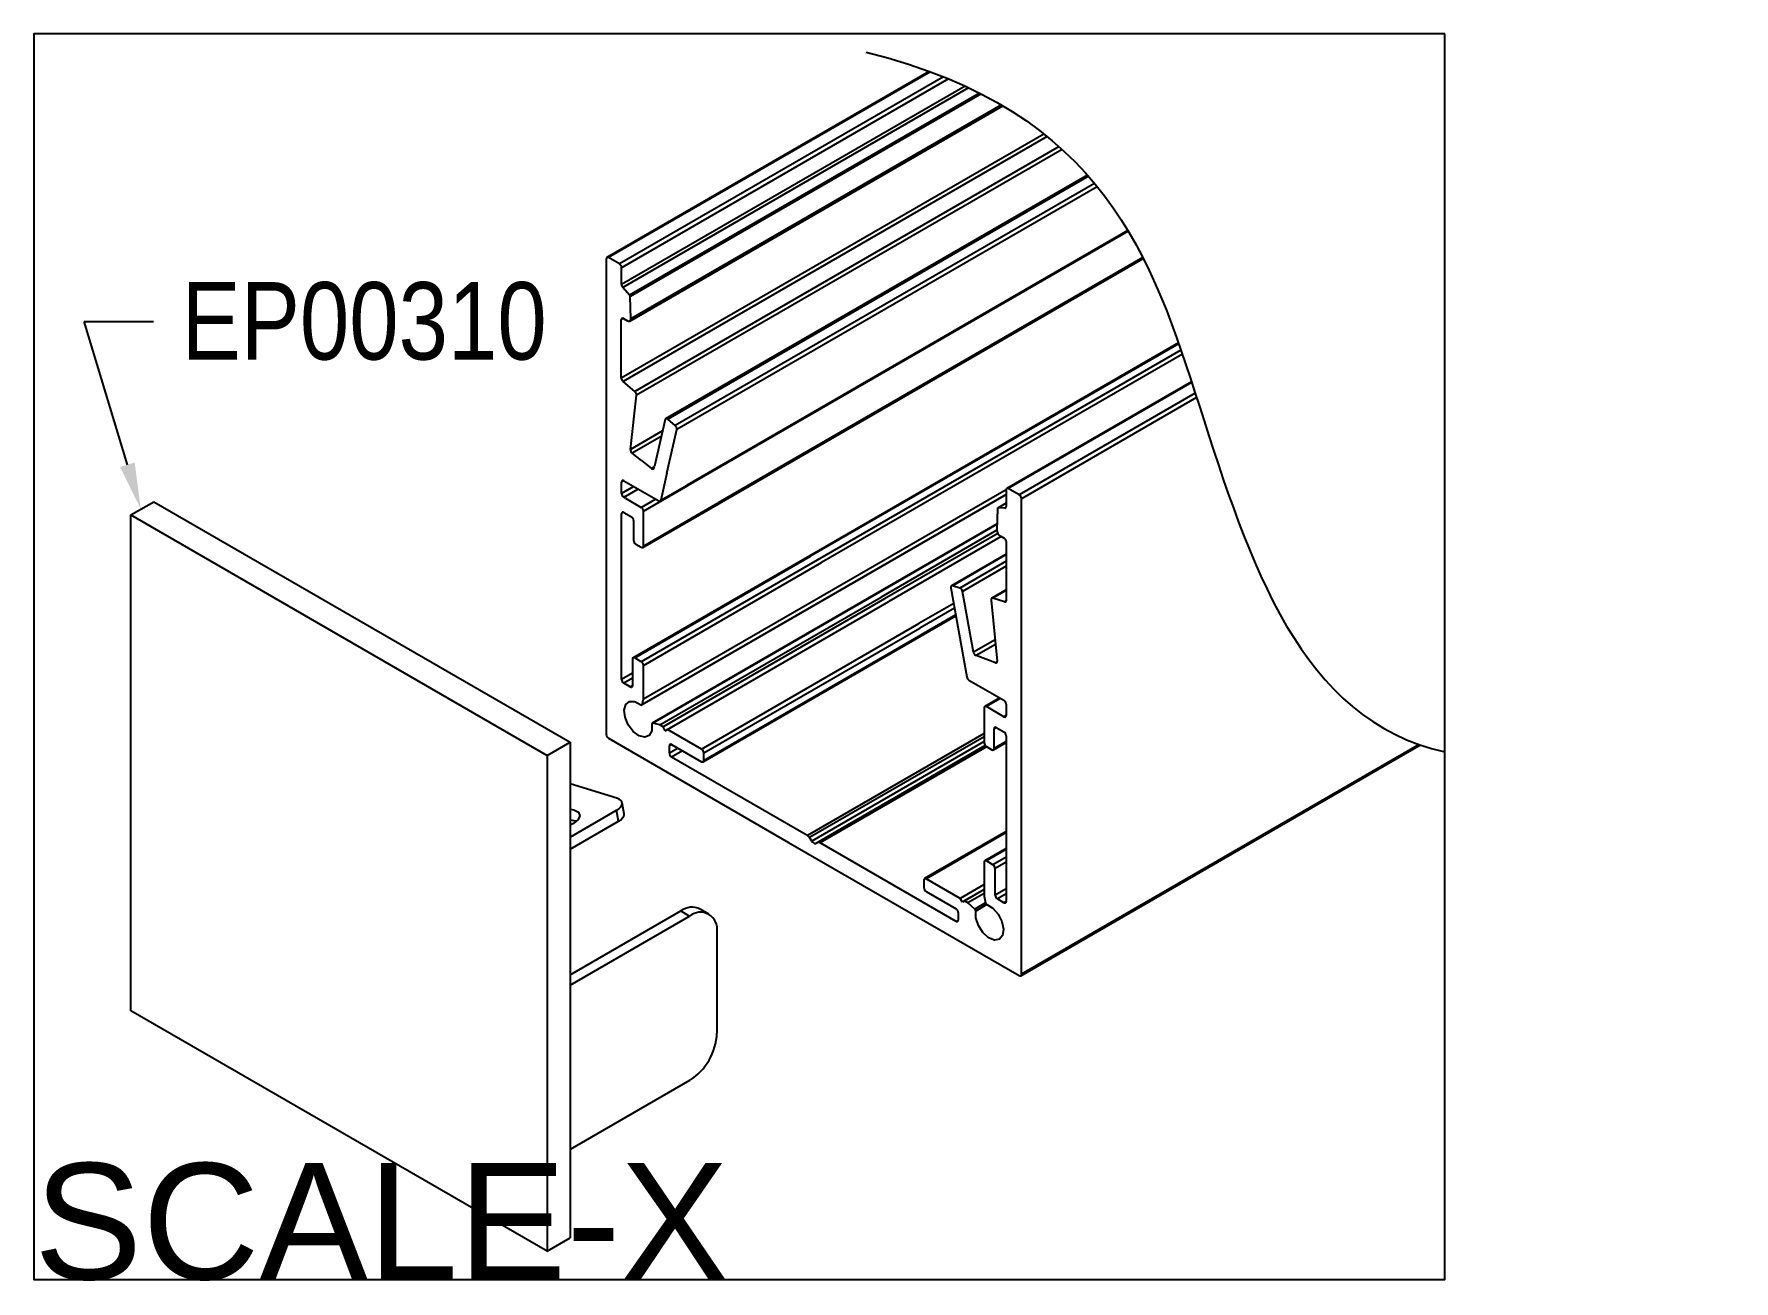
# Model space of a CAD drawing. Extents: x 0 to 5.49, y -4.02 to 0.
import ezdxf
from ezdxf import colors
from ezdxf.entities.mleader import LeaderData, LeaderLine
from ezdxf.math import Vec2, Vec3

# ---------------------------------------------------------------- set-up
doc = ezdxf.new("R2010")
doc.units = 0
doc.header["$LTSCALE"] = 0.5
doc.header["$MEASUREMENT"] = 0
for name, color, linetype in [('Dimension', 10, 'CONTINUOUS'), ('End Cap', 92, 'CONTINUOUS'), ('FAB DWG', 221, 'CONTINUOUS'), ('Housing', 150, 'CONTINUOUS')]:
    doc.layers.add(name, color=color, linetype=linetype)
doc.layers.add('Text-Unprinted', color=131, linetype='CONTINUOUS', plot=False)
doc.styles.add('LSAD_Standard', font='arial.ttf')
doc.styles.get("Standard").update_dxf_attribs({"font": 'arial.ttf'})

msp = doc.modelspace()

# ---------------------------------------------------------------- linework, layer by layer
at = {"layer": 'Dimension', "transparency": 16777216}
msp.add_open_spline([(2.6849, -0.0588), (3.4552, -0.2486), (3.77, -1.2316), (4.0848, -2.2145), (4.5527, -2.3165)], degree=3, knots=[0.144615, 0.144615, 0.144615, 0.144615, 1, 1.90957, 1.90957, 1.90957, 1.90957], dxfattribs=at)
at = {"layer": 'End Cap', "linetype": 'Continuous', "lineweight": 25, "transparency": 16777216}
for p, q in [((0.3126, -1.5522), (0.3866, -1.5095)), ((0.3866, -1.5095), (1.7301, -2.2855)), ((0.3126, -1.5522), (1.6561, -2.3282)), ((0.3126, -3.1523), (0.3126, -1.5522)), ((1.6561, -2.3282), (1.7301, -2.2855)), ((1.7301, -2.2855), (1.7301, -3.8855)), ((1.6561, -2.3282), (1.6561, -3.9282)), ((1.8805, -2.4663), (1.7301, -2.4195)), ((1.7301, -2.5915), (1.8794, -2.5053)), ((1.8857, -2.5408), (1.8794, -2.5053)), ((1.9042, -2.5163), (1.8978, -2.4808)), ((1.7301, -2.6306), (1.8857, -2.5408)), ((1.7301, -3.0365), (2.0872, -2.8302)), ((1.7301, -3.0691), (2.1154, -2.8466)), ((2.0872, -2.8302), (2.1154, -2.8466)), ((2.178, -2.8404), (2.1497, -2.824)), ((2.2038, -2.8976), (2.2038, -3.2241)), ((1.6561, -3.9282), (0.3126, -3.1523)), ((2.1154, -3.3772), (1.7301, -3.5998)), ((1.6561, -3.9282), (1.7301, -3.8855))]:
    msp.add_line(p, q, dxfattribs=at)
at = {"layer": 'End Cap', "linetype": 'Continuous', "lineweight": 25, "transparency": 16777216, "flags": 128}
for points in [[(1.8794, -2.5053), (1.8871, -2.5), (1.893, -2.4945), (1.8966, -2.4888), (1.898, -2.4833), (1.897, -2.4781), (1.8936, -2.4734), (1.888, -2.4694), (1.8805, -2.4663)], [(1.7301, -2.5012), (1.742, -2.5038), (1.7567, -2.5118), (1.7616, -2.5228), (1.756, -2.5354), (1.7407, -2.5474), (1.7301, -2.5528)], [(1.8857, -2.5408), (1.8935, -2.5355), (1.8993, -2.53), (1.903, -2.5243), (1.9043, -2.5188), (1.9042, -2.5163)], [(1.7301, -2.536), (1.7483, -2.5393), (1.7511, -2.5402)]]:
    msp.add_lwpolyline(points, dxfattribs=at)
at = {"layer": 'End Cap', "linetype": 'Continuous', "lineweight": 25, "transparency": 16777216}
for centre, radius, start, end in [((2.1235, -2.8779), 0.0599, 64.0567, 127.27), ((2.15, -2.8888), 0.0546, 350.7977, 129.2376), ((2.0119, -3.2153), 0.1921, 302.6115, 357.3885)]:
    msp.add_arc(centre, radius, start, end, dxfattribs=at)
at = {"layer": 'Housing', "linetype": 'Continuous', "lineweight": 25, "transparency": 16777216}
for p, q in [((2.8887, -0.1205), (1.8484, -0.7213)), ((2.8923, -0.1219), (1.8534, -0.7218)), ((2.9346, -0.1382), (1.8888, -0.7422)), ((2.9512, -0.145), (1.8959, -0.7545)), ((3.0041, -0.1681), (1.8959, -0.8082)), ((3.0156, -0.1735), (1.8999, -0.8179)), ((3.0509, -0.1907), (1.9219, -0.8428)), ((3.0563, -0.1935), (1.9239, -0.8475)), ((1.9226, -0.9264), (3.1256, -0.2316)), ((3.1213, -0.229), (1.9257, -0.9195)), ((3.2589, -0.3228), (1.8951, -1.1105)), ((3.2693, -0.3311), (1.9006, -1.1216)), ((3.3074, -0.3635), (1.9389, -1.1539)), ((3.3177, -0.3728), (1.9443, -1.166)), ((3.3992, -0.4555), (2.0381, -1.2416)), ((3.4024, -0.4591), (2.0447, -1.2432)), ((3.422, -0.482), (2.0688, -1.2636)), ((3.4309, -0.4928), (2.0741, -1.2764)), ((3.5296, -0.6343), (2.1078, -1.4555)), ((2.1093, -1.4564), (3.5304, -0.6356)), ((3.5309, -0.6364), (2.1102, -1.4569)), ((1.8464, -0.7259), (1.8464, -1.5968)), ((1.8888, -0.7422), (1.8534, -0.7218)), ((1.8959, -0.8082), (1.8959, -0.7545)), ((3.578, -0.7218), (2.2077, -1.5132)), ((2.2106, -1.5149), (3.5793, -0.7244)), ((1.9219, -0.8428), (1.8999, -0.8179)), ((1.9257, -0.9195), (1.9239, -0.8475)), ((1.9022, -0.9182), (1.8951, -0.9222)), ((1.8951, -1.1105), (1.8951, -0.9222)), ((1.9022, -0.9182), (1.9151, -0.9256)), ((3.6927, -0.9967), (2.503, -1.6838)), ((3.6937, -0.9995), (2.5059, -1.6855)), ((3.7008, -1.0199), (2.5271, -1.6977)), ((3.7054, -1.0335), (2.5413, -1.7059)), ((1.9389, -1.1539), (1.9006, -1.1216)), ((3.7349, -1.1222), (3.1388, -1.4665)), ((3.7358, -1.1251), (3.1438, -1.467)), ((1.9245, -1.3404), (1.9443, -1.166)), ((3.747, -1.1595), (3.1791, -1.4875)), ((3.7514, -1.1733), (3.1862, -1.4997)), ((2.0362, -1.2444), (2.0023, -1.3946)), ((2.0688, -1.2636), (2.0447, -1.2432)), ((2.0281, -1.2806), (1.9245, -1.3404)), ((2.024, -1.2987), (1.9303, -1.3528)), ((2.0423, -1.4177), (2.0741, -1.2764)), ((1.9605, -1.3764), (1.9303, -1.3528)), ((1.9605, -1.3764), (1.993, -1.4017)), ((2.0019, -1.3966), (1.993, -1.4017)), ((2.0011, -1.4002), (2.0023, -1.3946)), ((2.0423, -1.4177), (2.0226, -1.5047)), ((1.9029, -1.4419), (1.8959, -1.4459)), ((1.8959, -1.4827), (1.8959, -1.4459)), ((1.9139, -1.4722), (1.8959, -1.4827)), ((1.9029, -1.4419), (1.9187, -1.451)), ((1.9097, -1.491), (1.9489, -1.4684)), ((1.9139, -1.4722), (1.9347, -1.4602)), ((1.9187, -1.451), (2.0157, -1.507)), ((1.9666, -1.5398), (2.1102, -1.4569)), ((2.0207, -1.5075), (2.1093, -1.4564)), ((2.0226, -1.5047), (2.1078, -1.4555)), ((3.1367, -1.4713), (2.6359, -1.7605)), ((3.1367, -1.4711), (3.1367, -1.5248)), ((3.1791, -1.4875), (3.1438, -1.467)), ((1.9097, -1.491), (1.9029, -1.4949)), ((1.9081, -1.4979), (1.9029, -1.4949)), ((1.9081, -1.4979), (1.9595, -1.5276)), ((1.9595, -1.5276), (2.0054, -1.5011)), ((1.9645, -1.6571), (2.2106, -1.5149)), ((1.9666, -1.6525), (2.2077, -1.5132)), ((3.1367, -1.4857), (2.6484, -1.7677)), ((2.649, -1.7681), (3.1367, -1.4865)), ((3.1087, -1.5318), (3.1068, -1.6017)), ((3.1367, -1.5141), (3.1097, -1.5297)), ((3.1367, -1.5144), (3.1107, -1.5294)), ((3.1327, -1.5299), (3.1107, -1.5294)), ((3.136, -1.528), (3.1327, -1.5299)), ((3.1862, -3.0345), (3.1862, -1.4997)), ((1.897, -1.5473), (1.8959, -1.548)), ((1.8959, -1.5523), (1.8959, -1.548)), ((1.8959, -2.0827), (1.8959, -1.5523)), ((1.9029, -1.5439), (1.9277, -1.5582)), ((1.9348, -1.5704), (1.9348, -1.6341)), ((1.9666, -1.6525), (1.9666, -1.5398)), ((3.1074, -1.5813), (2.7165, -1.8071)), ((3.1074, -1.5821), (2.7172, -1.8075)), ((1.8464, -1.5968), (1.8464, -2.2607)), ((3.1068, -1.6017), (2.7339, -1.8171)), ((3.11, -1.6122), (2.7446, -1.8233)), ((3.1211, -1.6222), (2.7587, -1.8315)), ((3.1211, -1.6222), (2.7587, -1.8315)), ((3.1174, -1.62), (3.1304, -1.6275)), ((3.1374, -1.6397), (3.1374, -1.828)), ((2.503, -1.6838), (1.9333, -2.0128)), ((1.9383, -2.0133), (2.5059, -1.6855)), ((1.9418, -1.6464), (1.9595, -1.6566)), ((2.5271, -1.6977), (1.9595, -2.0256)), ((3.1374, -1.6783), (2.9603, -1.7806)), ((3.1374, -1.6801), (2.9637, -1.7804)), ((1.9666, -2.0378), (2.5413, -1.7059)), ((3.1374, -1.7015), (2.9878, -1.7879)), ((3.1374, -1.7174), (2.9963, -1.7989)), ((2.649, -1.7681), (1.9611, -2.1654)), ((1.962, -2.1641), (2.6484, -1.7677)), ((2.6359, -1.7605), (1.9666, -2.1471)), ((2.7165, -1.8071), (1.9948, -2.2239)), ((2.7172, -1.8075), (1.9964, -2.2237)), ((2.9584, -1.7871), (3.0099, -2.0749)), ((2.9878, -1.7879), (2.9637, -1.7804)), ((3.0315, -1.9953), (2.9963, -1.7989)), ((3.1374, -1.7938), (3.0902, -1.8211)), ((3.1374, -1.7956), (3.0937, -1.8209)), ((2.0192, -2.2299), (2.7339, -1.8171)), ((2.7446, -1.8233), (2.0299, -2.236)), ((2.037, -2.2483), (2.7587, -1.8315)), ((2.9675, -1.8377), (2.8556, -1.9023)), ((2.9701, -1.8525), (2.8582, -1.9171)), ((3.0882, -1.8267), (3.1081, -2.024)), ((3.132, -1.8328), (3.0937, -1.8209)), ((3.1373, -1.8297), (3.132, -1.8328)), ((2.1538, -2.3076), (2.8556, -1.9023)), ((2.1609, -2.3199), (2.8582, -1.9171)), ((2.9741, -1.8747), (2.8622, -1.9393)), ((2.8628, -1.9424), (2.9746, -1.8777)), ((2.1588, -2.3489), (2.8628, -1.9424)), ((2.1609, -2.3443), (2.8622, -1.9393)), ((3.1011, -1.9551), (3.0315, -1.9953)), ((3.1026, -1.9699), (3.0396, -2.0062)), ((1.9312, -2.0174), (1.9312, -2.1031)), ((1.9595, -2.0256), (1.9383, -2.0133)), ((3.1023, -2.0297), (3.0396, -2.0062)), ((3.108, -2.0264), (3.1023, -2.0297)), ((1.9312, -2.0623), (1.8959, -2.0827)), ((1.9312, -2.0786), (1.9029, -2.0949)), ((1.9666, -2.1471), (1.9666, -2.0378)), ((1.9241, -2.1072), (1.9029, -2.0949)), ((1.9312, -2.1031), (1.9241, -2.1072)), ((3.0168, -2.0852), (3.1296, -2.1503)), ((1.962, -2.1641), (1.9666, -2.1471)), ((3.066, -2.1748), (3.066, -2.2875)), ((3.1161, -2.1425), (3.0681, -2.1702)), ((3.119, -2.1442), (3.0731, -2.1707)), ((3.1296, -2.2034), (3.0731, -2.1707)), ((3.1367, -2.1626), (3.1367, -2.1993)), ((2.0192, -2.2299), (1.9964, -2.2237)), ((2.0299, -2.236), (2.0192, -2.2299)), ((2.037, -2.2483), (2.0299, -2.236)), ((2.0441, -2.2442), (2.037, -2.2483)), ((2.1538, -2.3076), (2.0441, -2.2442)), ((3.1049, -2.2381), (3.0978, -2.2422)), ((3.0978, -2.3058), (3.0978, -2.2422)), ((3.1049, -2.2381), (3.1296, -2.2524)), ((3.1367, -2.1993), (3.1296, -2.2034)), ((1.8534, -2.2729), (2.435, -2.6088)), ((2.0575, -2.2928), (2.0504, -2.2969)), ((2.0504, -2.3214), (2.0504, -2.2969)), ((2.0575, -2.2928), (2.1538, -2.3484)), ((3.066, -2.2572), (2.4956, -2.5866)), ((3.066, -2.2679), (2.5024, -2.5934)), ((3.066, -2.2829), (2.5095, -2.6044)), ((3.0696, -2.2966), (2.5231, -2.6122)), ((3.0703, -2.2975), (2.5302, -2.6095)), ((3.0741, -2.3003), (2.537, -2.6106)), ((3.0731, -2.2997), (3.0907, -2.3099)), ((3.0957, -2.3104), (3.1367, -2.2868)), ((3.1367, -2.2834), (3.0978, -2.3058)), ((3.1367, -2.2646), (3.1367, -2.7993)), ((3.1841, -3.0391), (4.4733, -2.2945)), ((4.4697, -2.2932), (3.1862, -3.0345)), ((2.0787, -2.305), (2.0504, -2.3214)), ((2.0928, -2.3132), (2.0575, -2.3336)), ((2.4845, -2.5802), (2.0575, -2.3336)), ((2.1609, -2.3443), (2.1609, -2.3199)), ((3.1367, -2.5739), (2.8737, -2.7258)), ((3.1367, -2.5773), (2.8787, -2.7263)), ((2.435, -2.6088), (3.1791, -3.0386)), ((2.9751, -2.8636), (2.537, -2.6106)), ((3.1367, -2.6285), (3.0681, -2.6682)), ((3.1367, -2.6319), (3.0731, -2.6687)), ((3.066, -2.6728), (3.066, -2.7821)), ((3.0943, -2.6809), (3.0731, -2.6687)), ((3.1367, -2.6564), (3.0943, -2.6809)), ((3.1367, -2.6728), (3.1013, -2.6932)), ((2.8717, -2.7304), (2.8717, -2.7549)), ((2.9885, -2.7897), (2.8787, -2.7263)), ((3.1013, -2.7789), (3.1013, -2.6932)), ((2.8787, -2.7671), (2.9751, -2.8228)), ((3.066, -2.7449), (2.9885, -2.7897)), ((2.9956, -2.8019), (2.9885, -2.7897)), ((3.066, -2.7613), (2.9956, -2.8019)), ((3.066, -2.7613), (3.0026, -2.7979)), ((3.066, -2.7737), (3.0134, -2.8041)), ((3.066, -2.7821), (3.0705, -2.8044)), ((3.1367, -2.7585), (3.1013, -2.7789)), ((3.1367, -2.7748), (3.1084, -2.7912)), ((3.1296, -2.8034), (3.1084, -2.7912)), ((2.9822, -2.835), (2.9822, -2.8595)), ((3.0026, -2.7979), (2.9956, -2.8019)), ((3.0134, -2.8041), (3.0026, -2.7979)), ((3.0361, -2.8242), (3.0134, -2.8041)), ((3.0705, -2.8044), (3.0361, -2.8242)), ((3.0746, -2.8097), (3.0387, -2.8304)), ((3.1367, -2.7993), (3.1296, -2.8034)), ((2.9822, -2.8595), (2.9751, -2.8636))]:
    msp.add_line(p, q, dxfattribs=at)
at = {"layer": 'Housing', "transparency": 16777216}
for p, q in [((2.4956, -2.5866), (2.4845, -2.5802)), ((2.5095, -2.6044), (2.5024, -2.5934)), ((2.5302, -2.6095), (2.5231, -2.6122))]:
    msp.add_line(p, q, dxfattribs=at)
at = {"layer": 'Housing', "linetype": 'Continuous', "lineweight": 25, "transparency": 16777216, "flags": 128}
for points in [[(1.9939, -2.227), (1.9934, -2.2487), (1.9852, -2.2638), (1.9706, -2.2695), (1.9523, -2.2649), (1.9334, -2.2508), (1.9174, -2.2296), (1.9071, -2.2051), (1.9042, -2.1818), (1.9094, -2.1636), (1.9217, -2.1538), (1.9389, -2.1542), (1.9579, -2.1647)], [(3.0746, -2.8097), (3.0937, -2.8212), (3.1109, -2.8406), (3.1231, -2.8646), (3.1283, -2.8887), (3.1255, -2.9088), (3.1151, -2.9214), (3.0991, -2.924), (3.0803, -2.9164), (3.062, -2.8999), (3.0474, -2.8773), (3.0391, -2.8527), (3.0387, -2.8304)]]:
    msp.add_lwpolyline(points, dxfattribs=at)
at = {"layer": 'Housing', "linetype": 'Continuous', "lineweight": 25, "transparency": 16777216}
for centre, radius, start, end in [((1.8507, -0.7252), 0.00436, 50.8306, 189.2133), ((1.8805, -0.7552), 0.0154, 2.6092, 57.4171), ((1.9113, -0.8074), 0.0155, 182.7749, 222.1802), ((1.9161, -0.8481), 0.00783, 3.9313, 42.0523), ((1.8994, -0.9215), 0.00437, 50.7624, 189.2023), ((1.9193, -0.9206), 0.00655, 230.7621, 9.2006), ((1.9108, -1.1097), 0.0157, 182.9371, 229.5489), ((1.9292, -1.1656), 0.0152, 358.254, 50.1221), ((2.0408, -1.2458), 0.00471, 32.8199, 163.6163), ((2.0596, -1.2749), 0.0146, 354.0503, 50.7915), ((1.9397, -1.3409), 0.0152, 178.2718, 231.8546), ((1.9966, -1.399), 0.00458, 216.2732, 344.8979), ((1.9002, -1.4452), 0.00437, 50.7624, 189.2023), ((3.141, -1.4704), 0.00437, 50.6943, 189.1913), ((1.9112, -1.482), 0.0154, 182.6115, 237.3885), ((1.9512, -1.5405), 0.0154, 2.6115, 57.3885), ((2.0185, -1.5038), 0.00421, 229.0001, 348.6697), ((3.1108, -1.5316), 0.00211, 92.5692, 187.8984), ((3.1325, -1.5256), 0.0043, 273.1647, 10.0396), ((3.1708, -1.5004), 0.0154, 2.6137, 57.3599), ((1.9002, -1.5473), 0.00437, 122.5099, 189.2023), ((1.9002, -1.5473), 0.00437, 50.7624, 122.5099), ((1.9194, -1.5711), 0.0154, 2.6115, 57.3885), ((1.9501, -1.6334), 0.0154, 182.6115, 237.3885), ((3.1299, -1.6006), 0.0231, 182.6122, 237.3885), ((3.1221, -1.6404), 0.0154, 2.6115, 57.3885), ((2.9626, -1.785), 0.00471, 76.3362, 207.1668), ((2.9819, -1.8013), 0.0146, 9.2126, 65.9444), ((3.0924, -1.8252), 0.00446, 73.8383, 200.1013), ((3.1333, -1.8288), 0.00421, 251.2873, 10.9751), ((1.9355, -2.0167), 0.00437, 50.7624, 189.2023), ((1.9512, -2.0385), 0.0154, 2.6115, 57.3885), ((3.0462, -1.9929), 0.0149, 189.5695, 243.8145), ((3.1039, -2.0255), 0.00446, 248.8529, 20.1784), ((1.9112, -2.082), 0.0154, 182.6115, 237.3885), ((3.0253, -2.072), 0.0157, 190.4529, 237.0609), ((1.9269, -2.1038), 0.00437, 230.7624, 9.2023), ((1.9598, -2.1634), 0.00232, 215.5093, 341.1075), ((3.0703, -2.1741), 0.00437, 50.7624, 189.2023), ((3.1213, -2.1633), 0.0154, 2.6115, 57.3885), ((1.996, -2.226), 0.00232, 78.845, 204.4773), ((3.1021, -2.2415), 0.00437, 50.7624, 189.2023), ((3.1324, -2.2), 0.00437, 230.7624, 9.2023), ((1.8617, -2.26), 0.0154, 182.6115, 237.3885), ((2.0547, -2.2962), 0.00437, 50.7624, 189.2023), ((3.0813, -2.2868), 0.0154, 182.6115, 237.3885), ((3.1213, -2.2653), 0.0154, 2.6115, 57.3885), ((2.0658, -2.3207), 0.0154, 182.6115, 237.3885), ((2.1455, -2.3206), 0.0154, 2.6115, 57.3885), ((2.1566, -2.345), 0.00437, 230.7624, 9.2023), ((3.0935, -2.3065), 0.00437, 230.7624, 9.2023), ((3.0703, -2.6721), 0.00437, 50.7624, 189.2023), ((3.086, -2.6939), 0.0154, 2.6115, 57.3885), ((2.876, -2.7297), 0.00437, 50.7624, 189.2023), ((2.887, -2.7542), 0.0154, 182.6115, 237.3885), ((3.1167, -2.7782), 0.0154, 182.6115, 237.3885), ((2.9668, -2.8357), 0.0154, 2.6115, 57.3885), ((3.0313, -2.8299), 0.00739, 355.5369, 49.3735), ((3.0778, -2.803), 0.0074, 190.6303, 244.4581), ((3.1324, -2.8), 0.00437, 230.7624, 9.2023), ((2.9778, -2.8602), 0.00437, 230.7624, 9.2023), ((3.1819, -3.0352), 0.00437, 230.7624, 9.2023)]:
    msp.add_arc(centre, radius, start, end, dxfattribs=at)
at = {"layer": 'Housing', "transparency": 16777216}
for centre, radius, start, end in [((1.9623, -1.6532), 0.00437, 230.7624, 9.2023), ((2.4845, -2.6045), 0.021, 31.8176, 58.3111), ((2.5217, -2.5989), 0.0134, 203.9975, 275.9849), ((2.5325, -2.6172), 0.00802, 55.5839, 106.5313)]:
    msp.add_arc(centre, radius, start, end, dxfattribs=at)
at = {"layer": 'Text-Unprinted', "ltscale": 0.5, "transparency": 16777216}
msp.add_lwpolyline([(4.5527, 0), (0, 0), (0, -4.019), (4.5527, -4.019)], close=True, dxfattribs=at)

# ---------------------------------------------------------------- texts
at = {"layer": 'Text-Unprinted', "ltscale": 0.5, "transparency": 16777216, "style": 'LSAD_Standard'}
msp.add_attdef('SCALE-X', (0, -4.019), 'XEffectiveScaleFactor', height=0.375, dxfattribs=at)

# ---------------------------------------------------------------- leaders
at = {"layer": 'FAB DWG', "transparency": 16777216}
ml = msp.add_multileader_mtext('Standard', dxfattribs=at)
ml.set_content('{\\fArial Narrow|b0|i0|c0|p34;EP00310}', color=256)
ml.set_leader_properties()
ml.build(insert=Vec2(0, 0))
ml.multileader.update_dxf_attribs({"dogleg_length": 0.2241, "arrow_head_size": 0.15})
ctx = ml.context
ctx.base_point, ctx.char_height, ctx.arrow_head_size, ctx.landing_gap_size, ctx.plane_origin = Vec3(0.3861, -0.9279), 0.25, 0.15, 0.09, Vec3(1.1889, -0.7651)
notes = []
notes.append((ctx, [(0, (1, 1, 0), (0.162, -0.9279), (1, 0), 0.2241, [(0, [(0.3447, -1.5337)], 0, [])])]))
ctx.mtext.insert, ctx.mtext.width, ctx.mtext.flow_direction = Vec3(0.4761, -0.8007), 5.009223, 5
for ctx, leaders in notes:
    for number, flags, end, landing, length, lines in leaders:
        leader = LeaderData()
        leader.index, (leader.has_last_leader_line, leader.has_dogleg_vector, leader.attachment_direction) = number, flags
        leader.last_leader_point, leader.dogleg_vector, leader.dogleg_length = Vec3(end), Vec3(landing), length
        for number, points, colour, breaks in lines:
            line = LeaderLine()
            line.index, line.vertices, line.color, line.breaks = number, Vec3.list(points), colors.encode_raw_color(colour), breaks
            leader.lines.append(line)
        ctx.leaders.append(leader)

doc.saveas('drawing.dxf')
